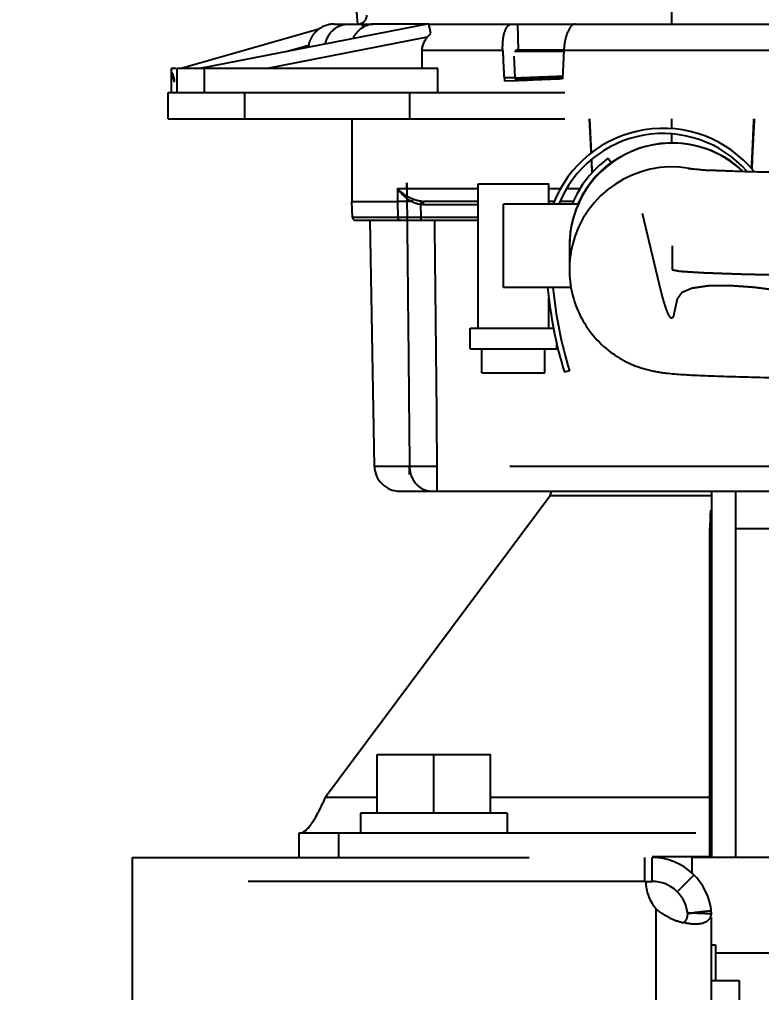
# Model space of a CAD drawing. Header units: millimetres. Extents: x 17886 to 18265, y -8727 to -7321.
# Drawn here: x 17945.317 to 17946.252, y -8148.914 to -8147.687 of the extents above; entities that cross this region are included whole.
import ezdxf

# ---------------------------------------------------------------- set-up
doc = ezdxf.new("R2010")
doc.units = ezdxf.units.MM
doc.linetypes.add('CENTER', pattern=[2, 1.25, -0.25, 0.25, -0.25])
doc.linetypes.add('EPL_DASH', pattern=[1, 0.5, -0.5])
for name, color, linetype in [('09__COSM', 7, 'Continuous'), ('2685282_CP02DXF_CONTINUOUS_LINE', 7, 'Continuous'), ('2706792_BM04DXF_CONTINUOUS_LINE', 7, 'Continuous'), ('2761804_DXF_CONTINUOUS_LINE', 7, 'Continuous'), ('3539054_DXF_CONTINUOUS_LINE', 7, 'Continuous'), ('3570559_DXF_CONTINUOUS_LINE', 7, 'Continuous'), ('3570570_DXF_CONTINUOUS_LINE', 7, 'Continuous'), ('3583940_CP01DXF_CONTINUOUS_LINE', 7, 'Continuous'), ('3583940_CP03DXF_CONTINUOUS_LINE', 7, 'Continuous'), ('3583940_CP05DXF_CONTINUOUS_LINE', 7, 'Continuous'), ('3650520_DXF_CONTINUOUS_LINE', 7, 'Continuous'), ('4L6454_DXF_CONTINUOUS_LINE', 7, 'Continuous'), ('5D1026_DKVG0DXF_CONTINUOUS_LINE', 7, 'Continuous'), ('8T4123_DXF_CONTINUOUS_LINE', 7, 'Continuous'), ('8T4896_DXF_CONTINUOUS_LINE', 7, 'Continuous'), ('DEFAULT_1', 7, 'CENTER')]:
    doc.layers.add(name, color=color, linetype=linetype)
doc.styles.add('KOTE ZA MONNTAZU', font='simplex.shx', dxfattribs={"width": 0.7, "oblique": 8, "height": 1.4})
doc.dimstyles.new('KOTE ZA MONTAZU u cm', dxfattribs={"dimscale": 0, "dimtxt": 1.4, "dimasz": 1.25, "dimexe": 0.2, "dimexo": 0.1, "dimgap": 0.3, "dimtad": 1, "dimlfac": 10, "dimzin": 12, "dimdsep": 46, "dimtxsty": 'KOTE ZA MONNTAZU', "dimcen": 1.25, "dimclrt": 1, "dimadec": 0, "dimazin": 0, "dimtfac": 1, "dimtmove": 0, "dimatfit": 3, "dimfxl": 1, "dimtolj": 2, "dimtzin": 0, "dimarcsym": 0})

# ---------------------------------------------------------------- blocks, each defined once
blk = doc.blocks.new('*D248')
at = {"color": 0, "lineweight": -2, "transparency": 16777216}
for p, q in [((17947.7327, -8140.7029), (17944.8106, -8140.7029)), ((17945.0106, -8141.3029), (17945.0106, -8150.6434)), ((17945.359, -8151.2434), (17944.8106, -8151.2434))]:
    blk.add_line(p, q, dxfattribs=at)
at = {"color": 0, "transparency": 16777216}
for points in [[(17944.9106, -8141.3029), (17945.1106, -8141.3029), (17945.0106, -8140.7029)], [(17944.9106, -8150.6434), (17945.1106, -8150.6434), (17945.0106, -8151.2434)]]:
    blk.add_solid(points, dxfattribs=at)
at = {"layer": 'Defpoints', "color": 0, "transparency": 16777216}
for p in [(17947.8327, -8140.7029), (17945.0106, -8151.2434), (17945.459, -8151.2434)]:
    blk.add_point(p, dxfattribs=at)
at = {"color": 1, "transparency": 16777216, "insert": (17944.5306, -8145.9732), "char_height": 1.4, "width": 6.923188, "attachment_point": 5, "rotation": 90, "style": 'KOTE ZA MONNTAZU'}
blk.add_mtext('\\A2;{\\H0.4x;105.41cm}', dxfattribs=at)

msp = doc.modelspace()

# ---------------------------------------------------------------- linework, layer by layer
at = {"layer": '09__COSM', "color": 2, "linetype": 'EPL_DASH'}
for p, q in [((17946.12335, -8148.02163), (17946.10196, -8147.9318)), ((17946.14543, -8148.03974), (17946.14162, -8148.05877))]:
    msp.add_line(p, q, dxfattribs=at)
for points, knots in [([(17946.14162, -8148.05877), (17946.14152, -8148.05906), (17946.14131, -8148.05963), (17946.14105, -8148.06035), (17946.14084, -8148.06092), (17946.14069, -8148.06135), (17946.14053, -8148.06178), (17946.14037, -8148.06222), (17946.14024, -8148.06257), (17946.14015, -8148.06283), (17946.1401, -8148.06297), (17946.14006, -8148.06308), (17946.14003, -8148.06317), (17946.14, -8148.06324), (17946.13999, -8148.06328), (17946.13997, -8148.06332), (17946.13997, -8148.06334), (17946.13996, -8148.06336), (17946.13995, -8148.06337), (17946.13994, -8148.06337), (17946.13991, -8148.06337), (17946.13988, -8148.06337), (17946.13983, -8148.06338), (17946.13976, -8148.06339), (17946.13967, -8148.0634), (17946.13957, -8148.06341), (17946.13943, -8148.06342), (17946.13925, -8148.06344), (17946.13904, -8148.06347), (17946.13882, -8148.06349), (17946.13861, -8148.06352), (17946.1384, -8148.06354), (17946.13822, -8148.06356), (17946.13808, -8148.06358), (17946.13797, -8148.06359), (17946.13788, -8148.0636), (17946.13781, -8148.06361), (17946.13777, -8148.06361), (17946.13773, -8148.06362), (17946.13771, -8148.06362), (17946.1377, -8148.06362), (17946.13769, -8148.06362), (17946.13768, -8148.0636), (17946.13766, -8148.06358), (17946.13764, -8148.06355), (17946.13761, -8148.06351), (17946.13757, -8148.06344), (17946.13751, -8148.06337), (17946.13745, -8148.06327), (17946.13736, -8148.06314), (17946.1372, -8148.06292), (17946.13698, -8148.0626), (17946.13672, -8148.06221), (17946.13645, -8148.06183), (17946.13618, -8148.06145), (17946.13592, -8148.06106), (17946.1357, -8148.06074), (17946.13552, -8148.06049), (17946.13539, -8148.0603), (17946.13525, -8148.06011), (17946.13514, -8148.05995), (17946.13506, -8148.05982), (17946.135, -8148.05974), (17946.13496, -8148.05967), (17946.13492, -8148.05963), (17946.13489, -8148.05959), (17946.13488, -8148.05956), (17946.13486, -8148.05954), (17946.13486, -8148.05953), (17946.13485, -8148.05951), (17946.13483, -8148.05947), (17946.13481, -8148.05942), (17946.13478, -8148.05933), (17946.13474, -8148.05924), (17946.13469, -8148.05911), (17946.13462, -8148.05894), (17946.13452, -8148.05868), (17946.13439, -8148.05835), (17946.13423, -8148.05796), (17946.13407, -8148.05757), (17946.13386, -8148.05705), (17946.1336, -8148.05639), (17946.13329, -8148.05561), (17946.13297, -8148.05483), (17946.13266, -8148.05404), (17946.13234, -8148.05326), (17946.13208, -8148.0526), (17946.1319, -8148.05215), (17946.13179, -8148.05189), (17946.13172, -8148.05169), (17946.13165, -8148.05153), (17946.1316, -8148.0514), (17946.13157, -8148.05131), (17946.13154, -8148.05125), (17946.13152, -8148.05121), (17946.13151, -8148.05118), (17946.1315, -8148.05113), (17946.13147, -8148.05104), (17946.13143, -8148.05092), (17946.13137, -8148.05071), (17946.13129, -8148.05046), (17946.13117, -8148.05006), (17946.13102, -8148.04956), (17946.13083, -8148.04895), (17946.13059, -8148.04815), (17946.13028, -8148.04714), (17946.12992, -8148.04594), (17946.12943, -8148.04433), (17946.12894, -8148.04272), (17946.12851, -8148.04131), (17946.12827, -8148.04051), (17946.12808, -8148.0399), (17946.12793, -8148.0394), (17946.12781, -8148.039), (17946.12773, -8148.03875), (17946.12767, -8148.03855), (17946.12763, -8148.03842), (17946.12761, -8148.03833), (17946.12759, -8148.03828), (17946.12757, -8148.03821), (17946.12755, -8148.03813), (17946.1275, -8148.03794), (17946.12743, -8148.03764), (17946.12733, -8148.03725), (17946.12723, -8148.03686), (17946.1271, -8148.03634), (17946.12686, -8148.03543), (17946.12653, -8148.03413), (17946.12614, -8148.03256), (17946.12574, -8148.031), (17946.12534, -8148.02944), (17946.12481, -8148.02736), (17946.12414, -8148.02475), (17946.12361, -8148.02267), (17946.12335, -8148.02163)], [0, 0, 0, 0, 0.03125, 0.0625, 0.078125, 0.09375, 0.109375, 0.125, 0.140625, 0.1484375, 0.1523438, 0.15625, 0.1601562, 0.1621094, 0.1640625, 0.1650391, 0.1660156, 0.1665039, 0.1669922, 0.1679688, 0.1699219, 0.171875, 0.1757812, 0.1796875, 0.1875, 0.1953125, 0.203125, 0.21875, 0.234375, 0.25, 0.265625, 0.28125, 0.296875, 0.3046875, 0.3125, 0.3203125, 0.3242188, 0.328125, 0.3300781, 0.3320312, 0.3330078, 0.3334961, 0.3339844, 0.3349609, 0.3359375, 0.3378906, 0.3398438, 0.34375, 0.3476562, 0.3515625, 0.359375, 0.375, 0.390625, 0.40625, 0.421875, 0.4375, 0.453125, 0.4609375, 0.46875, 0.4765625, 0.484375, 0.4882812, 0.4921875, 0.4941406, 0.4960938, 0.4980469, 0.4990234, 0.4995117, 0.5, 0.5004883, 0.5009766, 0.5019531, 0.5039062, 0.5058594, 0.5078125, 0.5117188, 0.515625, 0.5234375, 0.53125, 0.5390625, 0.546875, 0.5625, 0.578125, 0.59375, 0.609375, 0.625, 0.640625, 0.6484375, 0.6523438, 0.65625, 0.6601562, 0.6621094, 0.6640625, 0.6650391, 0.6660156, 0.6665039, 0.6669922, 0.6679688, 0.6699219, 0.671875, 0.6757812, 0.6796875, 0.6875, 0.6953125, 0.703125, 0.71875, 0.734375, 0.75, 0.78125, 0.796875, 0.8046875, 0.8125, 0.8203125, 0.8242188, 0.828125, 0.8300781, 0.8320312, 0.8330078, 0.8334961, 0.8339844, 0.8349609, 0.8359375, 0.8398438, 0.84375, 0.8476562, 0.8515625, 0.859375, 0.875, 0.890625, 0.90625, 0.921875, 0.9375, 0.96875, 1, 1, 1, 1]), ([(17946.27968, -8148.02982), (17946.27739, -8148.02952), (17946.27281, -8148.02892), (17946.26709, -8148.02816), (17946.26252, -8148.02756), (17946.25908, -8148.0271), (17946.25565, -8148.02665), (17946.25222, -8148.0262), (17946.24936, -8148.02582), (17946.24736, -8148.02556), (17946.24621, -8148.0254), (17946.24536, -8148.02529), (17946.24464, -8148.0252), (17946.24407, -8148.02512), (17946.24371, -8148.02507), (17946.24342, -8148.02504), (17946.24325, -8148.02501), (17946.2431, -8148.02499), (17946.24297, -8148.02498), (17946.24275, -8148.02497), (17946.24244, -8148.02495), (17946.24194, -8148.02491), (17946.24131, -8148.02487), (17946.24031, -8148.0248), (17946.23906, -8148.02471), (17946.23755, -8148.0246), (17946.23555, -8148.02446), (17946.23304, -8148.02428), (17946.23003, -8148.02407), (17946.22703, -8148.02386), (17946.22402, -8148.02365), (17946.22151, -8148.02347), (17946.21951, -8148.02333), (17946.218, -8148.02322), (17946.2165, -8148.02312), (17946.215, -8148.02301), (17946.21374, -8148.02292), (17946.21287, -8148.02286), (17946.21237, -8148.02283), (17946.21199, -8148.0228), (17946.21161, -8148.02277), (17946.21133, -8148.02275), (17946.21114, -8148.02274), (17946.21105, -8148.02273), (17946.21096, -8148.02273), (17946.21086, -8148.02273), (17946.21073, -8148.02273), (17946.21052, -8148.02274), (17946.21026, -8148.02274), (17946.20985, -8148.02275), (17946.20933, -8148.02275), (17946.20871, -8148.02276), (17946.20788, -8148.02277), (17946.20684, -8148.02279), (17946.2056, -8148.02281), (17946.20394, -8148.02283), (17946.20187, -8148.02286), (17946.19938, -8148.0229), (17946.19689, -8148.02294), (17946.1944, -8148.02297), (17946.19233, -8148.023), (17946.19067, -8148.02303), (17946.18943, -8148.02304), (17946.18839, -8148.02306), (17946.18756, -8148.02307), (17946.18694, -8148.02308), (17946.18632, -8148.02309), (17946.1858, -8148.0231), (17946.18538, -8148.0231), (17946.18512, -8148.02311), (17946.18492, -8148.02311), (17946.18476, -8148.02311), (17946.18463, -8148.02311), (17946.18453, -8148.02312), (17946.18444, -8148.02311), (17946.18439, -8148.02313), (17946.18431, -8148.02314), (17946.18421, -8148.02315), (17946.1841, -8148.02317), (17946.18394, -8148.02319), (17946.18374, -8148.02322), (17946.18343, -8148.02327), (17946.18303, -8148.02333), (17946.18256, -8148.0234), (17946.18209, -8148.02347), (17946.18146, -8148.02356), (17946.18067, -8148.02368), (17946.17973, -8148.02382), (17946.17847, -8148.02401), (17946.17689, -8148.02425), (17946.175, -8148.02453), (17946.17311, -8148.02482), (17946.17122, -8148.0251), (17946.16965, -8148.02534), (17946.16839, -8148.02552), (17946.16744, -8148.02567), (17946.16666, -8148.02578), (17946.16603, -8148.02588), (17946.16555, -8148.02595), (17946.16516, -8148.02601), (17946.16484, -8148.02606), (17946.16465, -8148.02608), (17946.16449, -8148.02611), (17946.16439, -8148.02612), (17946.16432, -8148.02613), (17946.16429, -8148.02614), (17946.16426, -8148.02615), (17946.16423, -8148.02616), (17946.16415, -8148.0262), (17946.16404, -8148.02625), (17946.16388, -8148.02631), (17946.16373, -8148.02638), (17946.16352, -8148.02646), (17946.16316, -8148.02662), (17946.16265, -8148.02683), (17946.16204, -8148.02709), (17946.16142, -8148.02735), (17946.1608, -8148.02761), (17946.15998, -8148.02796), (17946.15896, -8148.0284), (17946.15772, -8148.02892), (17946.15649, -8148.02944), (17946.15547, -8148.02987), (17946.15465, -8148.03022), (17946.15403, -8148.03048), (17946.15341, -8148.03074), (17946.1528, -8148.031), (17946.15228, -8148.03122), (17946.15193, -8148.03137), (17946.15172, -8148.03146), (17946.15157, -8148.03152), (17946.15141, -8148.03159), (17946.1513, -8148.03164), (17946.15122, -8148.03167), (17946.15119, -8148.03169), (17946.15116, -8148.0317), (17946.15115, -8148.03171), (17946.15113, -8148.03174), (17946.1511, -8148.03178), (17946.15105, -8148.03184), (17946.151, -8148.03192), (17946.15091, -8148.03204), (17946.1508, -8148.0322), (17946.15066, -8148.03239), (17946.15048, -8148.03264), (17946.15026, -8148.03295), (17946.14999, -8148.03333), (17946.14963, -8148.03383), (17946.14919, -8148.03446), (17946.14865, -8148.03522), (17946.14811, -8148.03597), (17946.1474, -8148.03697), (17946.1465, -8148.03823), (17946.14578, -8148.03923), (17946.14543, -8148.03974)], [0, 0, 0, 0, 0.03125, 0.0625, 0.078125, 0.09375, 0.109375, 0.125, 0.140625, 0.1484375, 0.1523438, 0.15625, 0.1601562, 0.1621094, 0.1640625, 0.1650391, 0.1660156, 0.1665039, 0.1669922, 0.1679688, 0.1699219, 0.171875, 0.1757812, 0.1796875, 0.1875, 0.1953125, 0.203125, 0.21875, 0.234375, 0.25, 0.265625, 0.28125, 0.2890625, 0.296875, 0.3046875, 0.3125, 0.3203125, 0.3242188, 0.3261719, 0.328125, 0.3300781, 0.3320312, 0.3325195, 0.3330078, 0.3334961, 0.3339844, 0.3349609, 0.3359375, 0.3378906, 0.3398438, 0.34375, 0.3476562, 0.3515625, 0.359375, 0.3671875, 0.375, 0.390625, 0.40625, 0.421875, 0.4375, 0.453125, 0.4609375, 0.46875, 0.4765625, 0.4804688, 0.484375, 0.4882812, 0.4921875, 0.4941406, 0.4960938, 0.4970703, 0.4980469, 0.4990234, 0.4995117, 0.5, 0.5004883, 0.5009766, 0.5019531, 0.5029297, 0.5039062, 0.5058594, 0.5078125, 0.5117188, 0.515625, 0.5195312, 0.5234375, 0.53125, 0.5390625, 0.546875, 0.5625, 0.578125, 0.59375, 0.609375, 0.625, 0.6328125, 0.640625, 0.6484375, 0.6523438, 0.65625, 0.6601562, 0.6621094, 0.6640625, 0.6650391, 0.6660156, 0.6665039, 0.666748, 0.6669922, 0.6674805, 0.6679688, 0.6699219, 0.671875, 0.6738281, 0.6757812, 0.6796875, 0.6875, 0.6953125, 0.703125, 0.7109375, 0.71875, 0.734375, 0.75, 0.765625, 0.78125, 0.7890625, 0.796875, 0.8046875, 0.8125, 0.8203125, 0.8242188, 0.8261719, 0.828125, 0.8300781, 0.8320312, 0.8325195, 0.8330078, 0.833252, 0.8334961, 0.8339844, 0.8349609, 0.8359375, 0.8378906, 0.8398438, 0.84375, 0.8476562, 0.8515625, 0.859375, 0.8671875, 0.875, 0.890625, 0.90625, 0.921875, 0.9375, 0.96875, 1, 1, 1, 1])]:
    msp.add_open_spline(points, degree=3, knots=knots, dxfattribs=at)
at = {"layer": '2685282_CP02DXF_CONTINUOUS_LINE', "color": 7, "linetype": 'EPL_DASH'}
for p, q in [((17946.18696, -8148.74343), (17946.18696, -8148.32873)), ((17946.18696, -8148.32873), (17946.18896, -8148.32873)), ((17946.21896, -8148.32873), (17946.37696, -8148.32873))]:
    msp.add_line(p, q, dxfattribs=at)
msp.add_arc((17946.59996, -8148.32873), 0.413, 176.81244, 180, dxfattribs=at)
at = {"layer": '2706792_BM04DXF_CONTINUOUS_LINE', "color": 7, "linetype": 'EPL_DASH'}
msp.add_line((17946.00976, -8147.97243), (17946.00976, -8148.00257), dxfattribs=at)
for centre, radius, start, end in [((17946.13926, -8147.97243), 0.1295, 46.77436, 180), ((17946.13926, -8147.97256), 0.12951, 47.30383, 162.69608), ((17946.13925, -8148.00258), 0.12948, 80.28366, 166.7863), ((17946.14014, -8147.97267), 0.13037, 162.76337, 179.93765), ((17946.1399, -8148.00267), 0.13014, 166.81122, 179.95454)]:
    msp.add_arc(centre, radius, start, end, dxfattribs=at)
for points, knots in [([(17946.161, -8147.87553), (17946.15595, -8147.87439), (17946.18133, -8147.87736), (17946.19199, -8147.87714), (17946.22359, -8147.87863), (17946.26613, -8147.87949), (17946.32926, -8147.88078), (17946.40166, -8147.88169), (17946.51232, -8147.88267), (17946.59835, -8147.88293), (17946.65726, -8147.88293)], [0, 0, 0, 0, 0.0313129, 0.0630346, 0.1029919, 0.204724, 0.3317905, 0.4797748, 0.6439292, 1, 1, 1, 1]), ([(17946.00976, -8148.00257), (17946.00976, -8148.02251), (17946.01927, -8148.06285), (17946.05741, -8148.10836), (17946.10023, -8148.12848), (17946.14014, -8148.13431), (17946.18352, -8148.13626), (17946.24625, -8148.13828), (17946.32861, -8148.1398), (17946.42799, -8148.14102), (17946.53949, -8148.14176), (17946.61729, -8148.14193), (17946.65726, -8148.14193)], [0, 0, 0, 0, 0.0830322, 0.1654771, 0.2389625, 0.274271, 0.333026, 0.4196603, 0.5356802, 0.6760231, 0.8335521, 1, 1, 1, 1])]:
    msp.add_open_spline(points, degree=3, knots=knots, dxfattribs=at)
at = {"layer": '2761804_DXF_CONTINUOUS_LINE', "color": 7, "linetype": 'EPL_DASH'}
msp.add_line((17945.7431, -8147.69305), (17945.71995, -8147.42843), dxfattribs=at)
at = {"layer": '3539054_DXF_CONTINUOUS_LINE', "color": 7, "linetype": 'EPL_DASH'}
msp.add_line((17946.18896, -8148.2817), (17946.18896, -8148.74343), dxfattribs=at)
at = {"layer": '3539054_DXF_CONTINUOUS_LINE', "color": 3, "linetype": 'EPL_DASH'}
msp.add_line((17946.21896, -8148.2817), (17946.21896, -8148.74343), dxfattribs=at)
at = {"layer": '3570559_DXF_CONTINUOUS_LINE', "color": 7, "linetype": 'EPL_DASH'}
for p, q in [((17946.16396, -8148.74343), (17946.16396, -8148.76314)), ((17946.49096, -8148.74343), (17946.16396, -8148.74343)), ((17946.18896, -8148.85343), (17946.19396, -8148.85343)), ((17946.19396, -8148.85343), (17946.19396, -8148.89843)), ((17946.19396, -8148.86343), (17946.36596, -8148.86343))]:
    msp.add_line(p, q, dxfattribs=at)
at = {"layer": '3570570_DXF_CONTINUOUS_LINE', "color": 7, "linetype": 'EPL_DASH'}
for p, q in [((17945.45896, -8150.17343), (17945.45896, -8148.74343)), ((17945.45896, -8148.74343), (17946.11396, -8148.74343)), ((17946.105, -8148.77343), (17946.105, -8148.74343)), ((17946.11396, -8148.77343), (17946.11396, -8148.74343)), ((17946.14578, -8148.78661), (17946.167, -8148.7654)), ((17946.105, -8148.77343), (17945.45896, -8148.77343)), ((17946.11896, -8151.17885), (17946.11896, -8148.80801)), ((17946.16495, -8148.81321), (17946.16694, -8148.813)), ((17946.18896, -8151.16843), (17946.18896, -8148.81843))]:
    msp.add_line(p, q, dxfattribs=at)
at = {"layer": '3570570_DXF_CONTINUOUS_LINE', "color": 3, "linetype": 'EPL_DASH'}
msp.add_line((17946.105, -8148.77343), (17946.11396, -8148.77343), dxfattribs=at)
at = {"layer": '3570570_DXF_CONTINUOUS_LINE', "color": 7, "linetype": 'EPL_DASH'}
for centre, radius, start, end in [((17946.11396, -8148.81843), 0.075, 3.91254, 90), ((17946.1609, -8148.77243), 0.055, 181.0418, 220.31088), ((17946.06318, -8147.83002), 0.98844, 275.54726, 275.90979), ((17947.22991, -8158.98751), 10.22989, 95.842468, 95.964235), ((17946.17333, -8148.74219), 0.08565, 244.83665, 256.36271)]:
    msp.add_arc(centre, radius, start, end, dxfattribs=at)
at = {"layer": '3570570_DXF_CONTINUOUS_LINE', "color": 3, "linetype": 'EPL_DASH'}
msp.add_arc((17946.11396, -8148.81843), 0.045, 2.95295, 90, dxfattribs=at)
at = {"layer": '3570570_DXF_CONTINUOUS_LINE', "color": 7, "linetype": 'EPL_DASH'}
for points in [[(17946.13691, -8148.81971), (17946.13045, -8148.81667), (17946.12427, -8148.81279), (17946.11896, -8148.80801)], [(17946.1588, -8148.81301), (17946.16215, -8148.81305), (17946.16551, -8148.81314), (17946.16886, -8148.81326)], [(17946.16886, -8148.81326), (17946.17542, -8148.81349), (17946.18199, -8148.81387), (17946.18855, -8148.81388)], [(17946.18856, -8148.81387), (17946.188, -8148.81733), (17946.1864, -8148.82097), (17946.1837, -8148.82322)], [(17946.16842, -8148.82743), (17946.16328, -8148.82742), (17946.15813, -8148.82663), (17946.15313, -8148.82542)], [(17946.1837, -8148.82322), (17946.17965, -8148.82661), (17946.17371, -8148.82743), (17946.16842, -8148.82743)]]:
    msp.add_open_spline(points, degree=3, dxfattribs=at)
at = {"layer": '3570570_DXF_CONTINUOUS_LINE', "color": 3, "linetype": 'EPL_DASH'}
msp.add_open_spline([(17946.15872, -8148.81373), (17946.15843, -8148.81688), (17946.15787, -8148.8202), (17946.15618, -8148.82287)], degree=3, dxfattribs=at)
msp.add_open_spline([(17946.15618, -8148.82287), (17946.15583, -8148.82343), (17946.15504, -8148.82446), (17946.15405, -8148.82531), (17946.15352, -8148.82568)], degree=3, knots=[0, 0, 0, 0, 0.504392, 1, 1, 1, 1], dxfattribs=at)
at = {"layer": '3583940_CP01DXF_CONTINUOUS_LINE', "color": 6, "linetype": 'EPL_DASH'}
for p, q in [((17946.13896, -8147.69305), (17946.13896, -8146.86409)), ((17945.69383, -8147.69956), (17945.52052, -8147.74892)), ((17945.83261, -8147.69279), (17945.54384, -8147.74892)), ((17945.71351, -8147.69305), (17945.76278, -8147.69305)), ((17945.74902, -8147.69305), (17945.74886, -8147.69766)), ((17945.83128, -8147.69305), (17945.76459, -8147.69305)), ((17945.83499, -8147.705), (17945.83261, -8147.69279)), ((17945.83297, -8147.69305), (17946.44495, -8147.69305)), ((17945.94417, -8147.69305), (17945.94507, -8147.72607)), ((17945.627, -8147.74893), (17945.83095, -8147.70929)), ((17945.65286, -8147.72773), (17945.68141, -8147.7196)), ((17945.82423, -8147.74893), (17945.82423, -8147.72607)), ((17945.82423, -8147.72607), (17945.92573, -8147.72607)), ((17945.9258, -8147.72734), (17945.92573, -8147.72607)), ((17945.93967, -8147.73369), (17945.94095, -8147.76036)), ((17946.00275, -8147.72607), (17946.00096, -8147.76214)), ((17946.00275, -8147.72607), (17946.27518, -8147.72607)), ((17945.50764, -8147.74893), (17945.50764, -8147.77941)), ((17945.51373, -8147.74893), (17945.50764, -8147.74893)), ((17945.51476, -8147.74893), (17945.51476, -8147.77941)), ((17945.84406, -8147.74893), (17945.51476, -8147.74893)), ((17945.54968, -8147.77941), (17945.54968, -8147.74893)), ((17945.92795, -8147.76179), (17945.92786, -8147.76036)), ((17945.94142, -8147.76036), (17945.94168, -8147.7646)), ((17945.94167, -8147.7646), (17945.92816, -8147.76519)), ((17945.50396, -8147.81243), (17945.50396, -8147.77941)), ((17945.50396, -8147.77941), (17946.51896, -8147.77941)), ((17945.60048, -8147.81243), (17945.60048, -8147.77941)), ((17945.80874, -8147.81243), (17945.80874, -8147.77941)), ((17945.50396, -8147.81243), (17946.51896, -8147.81243))]:
    msp.add_line(p, q, dxfattribs=at)
at = {"layer": '3583940_CP01DXF_CONTINUOUS_LINE', "color": 7, "linetype": 'EPL_DASH'}
for p, q in [((17945.84406, -8147.77941), (17945.84406, -8147.74893)), ((17945.51182, -8147.76586), (17945.50852, -8147.75425)), ((17945.92739, -8147.76036), (17945.94142, -8147.76036))]:
    msp.add_line(p, q, dxfattribs=at)
at = {"layer": '3583940_CP01DXF_CONTINUOUS_LINE', "color": 6, "linetype": 'EPL_DASH'}
for centre, radius, start, end in [((17945.74318, -8147.68162), 0.01143, 270, 359.49784), ((17945.71351, -8147.72607), 0.03302, 90, 126.58199), ((17945.71378, -8147.72607), 0.03302, 168.69414, 173.37568), ((17947.03216, -8173.27409), 25.53278, 92.314666, 92.447817)]:
    msp.add_arc(centre, radius, start, end, dxfattribs=at)
for centre, major_axis, ratio, start_param, end_param in [((17946.13896, -8148.49564), (-0.42375, 8.4654), 0.0206736, 1.4788787, 1.4827947), ((17946.13896, -8148.32533), (-0.42387, 6.5919), 0.0265063, 1.4834988, 1.4840155)]:
    msp.add_ellipse(centre, major_axis=major_axis, ratio=ratio, start_param=start_param, end_param=end_param, dxfattribs=at)
for points, knots in [([(17945.68141, -8147.7196), (17945.6819, -8147.71714), (17945.68318, -8147.71263), (17945.68737, -8147.70605), (17945.68894, -8147.7035), (17945.69475, -8147.69882), (17945.69384, -8147.69955)], [0, 0, 0, 0, 0.3132468, 0.6016521, 0.8538519, 1, 1, 1, 1]), ([(17945.70195, -8147.71819), (17945.7034, -8147.71135), (17945.71056, -8147.69835), (17945.72463, -8147.69305), (17945.73132, -8147.69305)], [0, 0, 0, 0, 0.511111, 1, 1, 1, 1]), ([(17945.76459, -8147.69305), (17945.75891, -8147.69305), (17945.7471, -8147.69673), (17945.73922, -8147.70611), (17945.73664, -8147.71144)], [0, 0, 0, 0, 0.489515, 1, 1, 1, 1]), ([(17945.92573, -8147.72607), (17945.92553, -8147.72185), (17945.92581, -8147.71375), (17945.92765, -8147.70259), (17945.93256, -8147.69305), (17945.93684, -8147.69305)], [0, 0, 0, 0, 0.3473573, 0.647279, 1, 1, 1, 1]), ([(17946.01716, -8147.69305), (17946.01265, -8147.69305), (17946.00718, -8147.7024), (17946.00404, -8147.71367), (17946.00297, -8147.72182), (17946.00275, -8147.72607)], [0, 0, 0, 0, 0.3606243, 0.6595089, 1, 1, 1, 1]), ([(17945.50852, -8147.75425), (17945.50885, -8147.75491), (17945.51055, -8147.75856), (17945.51159, -8147.76256), (17945.51182, -8147.76586)], [0, 0, 0, 0, 0.1812213, 1, 1, 1, 1])]:
    msp.add_open_spline(points, degree=3, knots=knots, dxfattribs=at)
for points in [[(17945.82423, -8147.72607), (17945.82423, -8147.72005), (17945.82699, -8147.71384), (17945.83095, -8147.70929)], [(17945.83095, -8147.70929), (17945.83223, -8147.70781), (17945.83357, -8147.70637), (17945.83499, -8147.705)]]:
    msp.add_open_spline(points, degree=3, dxfattribs=at)
at = {"layer": '3583940_CP03DXF_CONTINUOUS_LINE', "color": 7, "linetype": 'EPL_DASH'}
for p, q in [((17945.94068, -8147.72734), (17946.00275, -8147.72734)), ((17946.00275, -8147.72607), (17945.94238, -8147.72607)), ((17946.0375, -8147.85527), (17946.03553, -8147.81243)), ((17946.03867, -8147.88049), (17946.03789, -8147.86376)), ((17946.03866, -8147.88049), (17946.0379, -8147.86376)), ((17946.03875, -8147.89205), (17946.03866, -8147.89019)), ((17946.03918, -8147.89162), (17946.03909, -8147.88972)), ((17946.03918, -8147.89162), (17946.0391, -8147.88972))]:
    msp.add_line(p, q, dxfattribs=at)
at = {"layer": '3583940_CP03DXF_CONTINUOUS_LINE', "color": 6, "linetype": 'EPL_DASH'}
for p, q in [((17945.94238, -8147.72607), (17945.94224, -8147.72607)), ((17945.94244, -8147.76277), (17945.94152, -8147.76281)), ((17945.73561, -8147.81243), (17945.73561, -8147.91657)), ((17946.13896, -8147.82511), (17946.13896, -8147.81243)), ((17946.13896, -8147.84298), (17946.13896, -8147.83168)), ((17945.79325, -8147.9007), (17945.79325, -8147.91657)), ((17945.89466, -8147.9007), (17945.79325, -8147.9007)), ((17945.99846, -8147.9007), (17945.98386, -8147.9007)), ((17946.02322, -8147.9007), (17946.00615, -8147.9007)), ((17946.03181, -8147.9007), (17946.03113, -8147.9007)), ((17945.73631, -8147.93671), (17945.73561, -8147.91657)), ((17945.73561, -8147.91657), (17945.79325, -8147.91657)), ((17945.79325, -8147.91657), (17945.79363, -8147.93671)), ((17945.82302, -8147.93671), (17945.8227, -8147.92009)), ((17945.82573, -8147.92025), (17945.82573, -8147.91657)), ((17945.89466, -8147.91657), (17945.82573, -8147.91657)), ((17945.82573, -8147.92025), (17945.89466, -8147.92025)), ((17945.99104, -8147.91657), (17945.98386, -8147.91657)), ((17946.01483, -8147.91657), (17945.99819, -8147.91657)), ((17946.02386, -8147.91657), (17946.02209, -8147.91657)), ((17945.79363, -8147.93671), (17945.73631, -8147.93671)), ((17945.74012, -8147.94038), (17945.89466, -8147.94038)), ((17945.82302, -8147.94038), (17945.82302, -8147.93671)), ((17945.89466, -8147.93671), (17945.82302, -8147.93671))]:
    msp.add_line(p, q, dxfattribs=at)
msp.add_lwpolyline([(17945.81112, -8147.91665), (17945.81121, -8147.91664), (17945.81125, -8147.91663), (17945.81128, -8147.91661), (17945.81129, -8147.91659)], dxfattribs=at)
for centre, radius, start, end in [((17946.88043, -8171.6353), 23.8912, 92.109784, 92.252299), ((17946.86182, -8170.97154), 23.22697, 92.124202, 92.268508), ((17945.82573, -8147.89045), 0.0298, 264.1638, 270.01054), ((17945.82575, -8147.88799), 0.02858, 264.64868, 269.96736), ((17945.74012, -8147.93657), 0.00381, 182, 270)]:
    msp.add_arc(centre, radius, start, end, dxfattribs=at)
at = {"layer": '3583940_CP03DXF_CONTINUOUS_LINE', "color": 7, "linetype": 'EPL_DASH'}
for centre, radius, start, end in [((17946.91814, -8172.71367), 24.97152, 92.104547, 92.240865), ((17946.91612, -8172.661), 24.91881, 92.104364, 92.240976), ((17946.82649, -8169.96709), 22.22062, 92.129792, 92.282371), ((17946.82399, -8169.90215), 22.15563, 92.129584, 92.282605)]:
    msp.add_arc(centre, radius, start, end, dxfattribs=at)
for start_param, end_param in [(1.5704971, 1.5761311), (-4.7059577, -4.7037777)]:
    msp.add_ellipse((17946.13896, -8147.80946), major_axis=(-0.38968, 7.69641), ratio=0.0135295, start_param=start_param, end_param=end_param, dxfattribs=at)
at = {"layer": '3583940_CP03DXF_CONTINUOUS_LINE', "color": 6, "linetype": 'EPL_DASH'}
msp.add_ellipse((17946.13896, -8147.80946), major_axis=(0.38968, 7.69641), ratio=0.0135295, start_param=-1.5787619, end_param=-1.5704971, dxfattribs=at)
at = {"layer": '3583940_CP03DXF_CONTINUOUS_LINE', "color": 7, "linetype": 'EPL_DASH'}
msp.add_open_spline([(17946.0375, -8147.85527), (17946.03733, -8147.85154), (17946.03667, -8147.83726), (17946.03601, -8147.82298), (17946.03553, -8147.81243)], degree=3, knots=[0, 0, 0, 0, 0.2612942, 1, 1, 1, 1], dxfattribs=at)
at = {"layer": '3583940_CP03DXF_CONTINUOUS_LINE', "color": 6, "linetype": 'EPL_DASH'}
for points, knots in [([(17946.23949, -8147.87552), (17946.23969, -8147.87114), (17946.24066, -8147.85011), (17946.24163, -8147.82908), (17946.2424, -8147.81243)], [0, 0, 0, 0, 0.2083435, 1, 1, 1, 1]), ([(17945.81221, -8147.91362), (17945.81022, -8147.91279), (17945.80641, -8147.91098), (17945.80217, -8147.90836), (17945.79889, -8147.90586), (17945.79682, -8147.90433), (17945.7921, -8147.89946), (17945.79325, -8147.9007)], [0, 0, 0, 0, 0.2801218, 0.540729, 0.6634727, 0.7810237, 1, 1, 1, 1]), ([(17945.79325, -8147.9007), (17945.79538, -8147.90384), (17945.79935, -8147.90832), (17945.80575, -8147.91335), (17945.80943, -8147.91573), (17945.81146, -8147.91665)], [0, 0, 0, 0, 0.4662618, 0.7254519, 1, 1, 1, 1]), ([(17945.81146, -8147.91665), (17945.81101, -8147.91652), (17945.81006, -8147.91672), (17945.80825, -8147.91662), (17945.80525, -8147.91668), (17945.8001, -8147.91666), (17945.79585, -8147.91657), (17945.79325, -8147.91657)], [0, 0, 0, 0, 0.0770329, 0.152677, 0.2995332, 0.5713577, 1, 1, 1, 1]), ([(17945.81129, -8147.91659), (17945.81041, -8147.91617), (17945.81477, -8147.91832), (17945.81652, -8147.91882), (17945.81975, -8147.91973), (17945.82169, -8147.91998), (17945.8227, -8147.92009)], [0, 0, 0, 0, 0.2439495, 0.4945347, 0.7465558, 1, 1, 1, 1]), ([(17945.81164, -8147.91659), (17945.81175, -8147.91629), (17945.81207, -8147.91534), (17945.81237, -8147.91429), (17945.81221, -8147.91362)], [0, 0, 0, 0, 0.3154919, 1, 1, 1, 1]), ([(17945.82308, -8147.91645), (17945.82361, -8147.91649), (17945.82124, -8147.91626), (17945.81995, -8147.91597), (17945.81641, -8147.91525), (17945.81393, -8147.91429), (17945.81221, -8147.91362)], [0, 0, 0, 0, 0.1421033, 0.2526347, 0.5087146, 1, 1, 1, 1]), ([(17945.8227, -8147.92009), (17945.82274, -8147.91965), (17945.82288, -8147.91843), (17945.82297, -8147.91721), (17945.82308, -8147.91645)], [0, 0, 0, 0, 0.3680827, 1, 1, 1, 1]), ([(17945.82302, -8147.93671), (17945.82012, -8147.93684), (17945.81448, -8147.93667), (17945.80651, -8147.93677), (17945.79962, -8147.93664), (17945.79545, -8147.93686), (17945.79363, -8147.93671)], [0, 0, 0, 0, 0.2971164, 0.5746245, 0.8141841, 1, 1, 1, 1]), ([(17945.7969, -8147.94038), (17945.79606, -8147.94038), (17945.79426, -8147.93947), (17945.79366, -8147.93763), (17945.79363, -8147.93671)], [0, 0, 0, 0, 0.4745678, 1, 1, 1, 1])]:
    msp.add_open_spline(points, degree=3, knots=knots, dxfattribs=at)
at = {"layer": '3583940_CP05DXF_CONTINUOUS_LINE', "color": 6, "linetype": 'EPL_DASH'}
for p, q in [((17945.76407, -8148.2505), (17945.75866, -8147.94038)), ((17945.80828, -8148.2505), (17945.76407, -8148.2505)), ((17945.84328, -8148.2817), (17945.84328, -8148.2505)), ((17946.43465, -8148.2505), (17945.84328, -8148.2505)), ((17945.79581, -8148.2817), (17946.48211, -8148.2817))]:
    msp.add_line(p, q, dxfattribs=at)
msp.add_arc((17945.79581, -8148.24995), 0.03175, 181, 270, dxfattribs=at)
for points, knots in [([(17945.80484, -8147.9007), (17945.80449, -8147.86497), (17945.80621, -8148.04109), (17945.80658, -8148.07898), (17945.80876, -8148.29936), (17945.80828, -8148.2505)], [0, 0, 0, 0, 0.3064274, 0.5809673, 1, 1, 1, 1]), ([(17945.84328, -8148.2505), (17945.84239, -8148.25058), (17945.8406, -8148.25049), (17945.83708, -8148.25056), (17945.83117, -8148.25057), (17945.82468, -8148.2506), (17945.81863, -8148.25059), (17945.81471, -8148.25058), (17945.81176, -8148.25053), (17945.80988, -8148.25055), (17945.80895, -8148.25048), (17945.80849, -8148.25056), (17945.80828, -8148.2505)], [0, 0, 0, 0, 0.0764797, 0.1526118, 0.3024434, 0.5829621, 0.7085442, 0.8212325, 0.9189757, 0.9616769, 0.9813972, 1, 1, 1, 1]), ([(17945.80828, -8148.2505), (17945.8084, -8148.25837), (17945.81276, -8148.27057), (17945.82519, -8148.27999), (17945.83266, -8148.2817), (17945.83628, -8148.2817)], [0, 0, 0, 0, 0.5163358, 0.7625347, 1, 1, 1, 1])]:
    msp.add_open_spline(points, degree=3, knots=knots, dxfattribs=at)
msp.add_open_spline([(17945.84328, -8148.2505), (17945.8422, -8148.14713), (17945.84112, -8148.04376), (17945.84005, -8147.94038)], degree=3, dxfattribs=at)
at = {"layer": '3650520_DXF_CONTINUOUS_LINE', "color": 7, "linetype": 'EPL_DASH'}
for p, q in [((17945.98545, -8148.28743), (17945.70247, -8148.66743)), ((17945.98545, -8148.28743), (17945.9871, -8148.28164)), ((17946.18896, -8148.28743), (17945.98545, -8148.28743)), ((17945.70247, -8148.66743), (17945.76751, -8148.66743)), ((17945.91041, -8148.66743), (17946.18696, -8148.66743)), ((17945.66896, -8148.74243), (17945.66896, -8148.71243)), ((17945.66896, -8148.71243), (17946.18696, -8148.71243)), ((17945.71896, -8148.74243), (17945.71896, -8148.71243))]:
    msp.add_line(p, q, dxfattribs=at)
at = {"layer": '3650520_DXF_CONTINUOUS_LINE', "color": 3, "linetype": 'EPL_DASH'}
msp.add_line((17946.18696, -8148.74243), (17946.11396, -8148.74243), dxfattribs=at)
at = {"layer": '3650520_DXF_CONTINUOUS_LINE', "color": 7, "linetype": 'EPL_DASH'}
msp.add_open_spline([(17945.66896, -8148.71243), (17945.67607, -8148.71243), (17945.69041, -8148.69435), (17945.69734, -8148.67826), (17945.70247, -8148.66743)], degree=3, knots=[0, 0, 0, 0, 0.3721846, 1, 1, 1, 1], dxfattribs=at)
at = {"layer": '4L6454_DXF_CONTINUOUS_LINE', "color": 7, "linetype": 'EPL_DASH'}
for p, q in [((17945.76751, -8148.68743), (17945.76751, -8148.61373)), ((17945.76751, -8148.61373), (17945.91041, -8148.61373)), ((17945.83896, -8148.68743), (17945.83896, -8148.61373)), ((17945.91041, -8148.68743), (17945.91041, -8148.61373)), ((17945.79269, -8148.74343), (17945.79269, -8148.74243)), ((17945.88523, -8148.74343), (17945.88523, -8148.74243))]:
    msp.add_line(p, q, dxfattribs=at)
at = {"layer": '5D1026_DKVG0DXF_CONTINUOUS_LINE', "color": 7, "linetype": 'EPL_DASH'}
for p, q in [((17946.05872, -8147.8621), (17946.06261, -8147.86743)), ((17945.89466, -8148.07643), (17945.89466, -8147.89443)), ((17945.89466, -8147.89443), (17945.98386, -8147.89443)), ((17945.98386, -8147.91993), (17945.98386, -8147.89443)), ((17945.92686, -8148.02493), (17945.92686, -8147.91993)), ((17946.02232, -8147.91993), (17945.92686, -8147.91993)), ((17946.01267, -8148.02493), (17945.92686, -8148.02493)), ((17945.98386, -8148.07643), (17945.98386, -8148.03864)), ((17945.88466, -8148.10243), (17945.88466, -8148.07643)), ((17945.88466, -8148.07643), (17945.98976, -8148.07643)), ((17945.88466, -8148.10243), (17945.99386, -8148.10243)), ((17945.89956, -8148.13243), (17945.89956, -8148.10243)), ((17945.97896, -8148.13243), (17945.97896, -8148.10243)), ((17945.99386, -8148.10243), (17945.99386, -8148.0958)), ((17945.89956, -8148.13243), (17945.97896, -8148.13243)), ((17946.00973, -8148.12993), (17946.00341, -8148.13184))]:
    msp.add_line(p, q, dxfattribs=at)
for centre, radius, start, end in [((17946.12786, -8147.97243), 0.148, 39.21816, 159.22312), ((17946.12786, -8147.97243), 0.1414, 41.63192, 158.20498), ((17946.13926, -8147.97243), 0.1366, 126.12893, 157.39761), ((17946.13926, -8147.97243), 0.13, 126.12893, 156.18116), ((17946.53111, -8147.97243), 0.55125, 185.46502, 196.80866), ((17946.53111, -8147.97243), 0.54465, 185.53145, 196.80866)]:
    msp.add_arc(centre, radius, start, end, dxfattribs=at)
at = {"layer": '8T4123_DXF_CONTINUOUS_LINE', "color": 7, "linetype": 'EPL_DASH'}
for p, q in [((17946.18896, -8148.89843), (17946.22396, -8148.89843)), ((17946.22396, -8148.89843), (17946.22396, -8149.24843))]:
    msp.add_line(p, q, dxfattribs=at)
at = {"layer": '8T4896_DXF_CONTINUOUS_LINE', "color": 7, "linetype": 'EPL_DASH'}
for p, q in [((17945.74646, -8148.68743), (17945.74646, -8148.71243)), ((17945.93146, -8148.68743), (17945.74646, -8148.68743)), ((17945.93146, -8148.68743), (17945.93146, -8148.71243))]:
    msp.add_line(p, q, dxfattribs=at)
at = {"layer": 'DEFAULT_1', "color": 2, "linetype": 'EPL_DASH'}
msp.add_line((17946.13926, -8147.97243), (17946.13926, -8148.00257), dxfattribs=at)
msp.add_open_spline([(17946.13926, -8148.00257), (17946.13967, -8148.00265), (17946.1405, -8148.00281), (17946.14173, -8148.00305), (17946.14296, -8148.00328), (17946.14399, -8148.00348), (17946.14481, -8148.00364), (17946.14543, -8148.00376), (17946.14605, -8148.00388), (17946.14656, -8148.00398), (17946.14697, -8148.00406), (17946.14728, -8148.00412), (17946.14759, -8148.00418), (17946.14789, -8148.00424), (17946.14815, -8148.00429), (17946.14836, -8148.00433), (17946.14851, -8148.00436), (17946.14864, -8148.00439), (17946.14874, -8148.00441), (17946.14882, -8148.00442), (17946.1489, -8148.00444), (17946.14896, -8148.00445), (17946.14901, -8148.00446), (17946.14905, -8148.00447), (17946.14908, -8148.00447), (17946.1491, -8148.00448), (17946.14912, -8148.00448), (17946.14912, -8148.00448), (17946.14916, -8148.00448), (17946.14919, -8148.00449), (17946.14926, -8148.00449), (17946.14936, -8148.0045), (17946.14947, -8148.0045), (17946.14962, -8148.00451), (17946.14981, -8148.00453), (17946.15004, -8148.00454), (17946.15027, -8148.00455), (17946.15057, -8148.00457), (17946.15095, -8148.0046), (17946.15141, -8148.00463), (17946.15202, -8148.00466), (17946.15278, -8148.00471), (17946.15369, -8148.00477), (17946.15461, -8148.00483), (17946.15552, -8148.00489), (17946.15674, -8148.00496), (17946.15826, -8148.00506), (17946.16009, -8148.00517), (17946.16191, -8148.00529), (17946.16374, -8148.0054), (17946.16556, -8148.00552), (17946.16739, -8148.00563), (17946.16922, -8148.00575), (17946.17074, -8148.00585), (17946.17196, -8148.00592), (17946.17287, -8148.00598), (17946.17378, -8148.00604), (17946.1747, -8148.0061), (17946.17546, -8148.00614), (17946.17607, -8148.00618), (17946.17652, -8148.00621), (17946.17698, -8148.00624), (17946.17736, -8148.00626), (17946.17766, -8148.00628), (17946.17785, -8148.00629), (17946.17801, -8148.0063), (17946.17812, -8148.00631), (17946.17822, -8148.00632), (17946.17828, -8148.00632), (17946.17832, -8148.00632), (17946.17834, -8148.00633), (17946.1784, -8148.00633), (17946.17846, -8148.00633), (17946.17856, -8148.00633), (17946.17872, -8148.00634), (17946.1789, -8148.00635), (17946.17915, -8148.00635), (17946.17946, -8148.00637), (17946.17995, -8148.00638), (17946.18057, -8148.00641), (17946.18131, -8148.00643), (17946.18206, -8148.00646), (17946.18304, -8148.00649), (17946.18428, -8148.00654), (17946.18576, -8148.00659), (17946.18725, -8148.00664), (17946.18873, -8148.0067), (17946.19071, -8148.00677), (17946.19318, -8148.00686), (17946.19615, -8148.00696), (17946.19911, -8148.00707), (17946.20208, -8148.00718), (17946.20505, -8148.00728), (17946.20801, -8148.00739), (17946.21098, -8148.00749), (17946.21345, -8148.00758), (17946.21543, -8148.00765), (17946.21691, -8148.00771), (17946.21839, -8148.00776), (17946.21988, -8148.00781), (17946.22111, -8148.00786), (17946.2221, -8148.00789), (17946.22284, -8148.00792), (17946.22358, -8148.00795), (17946.2242, -8148.00797), (17946.2247, -8148.00799), (17946.22501, -8148.008), (17946.22525, -8148.00801), (17946.22544, -8148.00801), (17946.22559, -8148.00802), (17946.2257, -8148.00802), (17946.22576, -8148.00802), (17946.2258, -8148.00803), (17946.22587, -8148.00803), (17946.22596, -8148.00803), (17946.22611, -8148.00803), (17946.22632, -8148.00804), (17946.22657, -8148.00804), (17946.22691, -8148.00805), (17946.22734, -8148.00806), (17946.22802, -8148.00808), (17946.22886, -8148.0081), (17946.22988, -8148.00812), (17946.2309, -8148.00814), (17946.23226, -8148.00818), (17946.23396, -8148.00822), (17946.23599, -8148.00826), (17946.23803, -8148.00831), (17946.24007, -8148.00836), (17946.24278, -8148.00842), (17946.24618, -8148.0085), (17946.25025, -8148.00859), (17946.25432, -8148.00869), (17946.25975, -8148.00882), (17946.26518, -8148.00894), (17946.27062, -8148.00907), (17946.27469, -8148.00916), (17946.27808, -8148.00924), (17946.2808, -8148.00931), (17946.28283, -8148.00935), (17946.28453, -8148.00939), (17946.28589, -8148.00942), (17946.28691, -8148.00945), (17946.28793, -8148.00947), (17946.28878, -8148.00949), (17946.28945, -8148.00951), (17946.28988, -8148.00952), (17946.29022, -8148.00952), (17946.29047, -8148.00953), (17946.29068, -8148.00954), (17946.29083, -8148.00954), (17946.29092, -8148.00954), (17946.29098, -8148.00954), (17946.29106, -8148.00954), (17946.29116, -8148.00954), (17946.29134, -8148.00955), (17946.29159, -8148.00955), (17946.2919, -8148.00956), (17946.2923, -8148.00956), (17946.29281, -8148.00957), (17946.29363, -8148.00958), (17946.29464, -8148.0096), (17946.29586, -8148.00962), (17946.29708, -8148.00964), (17946.29871, -8148.00966), (17946.30075, -8148.00969), (17946.30319, -8148.00973), (17946.30644, -8148.00978), (17946.31051, -8148.00985), (17946.31539, -8148.00992), (17946.32028, -8148.01), (17946.32516, -8148.01008), (17946.33167, -8148.01018), (17946.33818, -8148.01028), (17946.34469, -8148.01038), (17946.34957, -8148.01046), (17946.35364, -8148.01052), (17946.3569, -8148.01057), (17946.35934, -8148.01061), (17946.36137, -8148.01064), (17946.363, -8148.01067), (17946.36422, -8148.01069), (17946.36544, -8148.01071), (17946.36646, -8148.01072), (17946.36727, -8148.01074), (17946.36778, -8148.01074), (17946.36819, -8148.01075), (17946.36849, -8148.01075), (17946.36875, -8148.01076), (17946.36892, -8148.01076), (17946.36903, -8148.01076), (17946.3691, -8148.01076), (17946.36919, -8148.01076), (17946.3693, -8148.01077), (17946.36951, -8148.01077), (17946.3698, -8148.01077), (17946.37015, -8148.01077), (17946.37061, -8148.01078), (17946.37119, -8148.01079), (17946.37212, -8148.01079), (17946.37328, -8148.01081), (17946.37467, -8148.01082), (17946.37606, -8148.01084), (17946.37792, -8148.01085), (17946.38024, -8148.01088), (17946.38302, -8148.01091), (17946.38674, -8148.01094), (17946.39138, -8148.01099), (17946.39694, -8148.01105), (17946.40251, -8148.01111), (17946.40808, -8148.01116), (17946.41551, -8148.01124), (17946.42293, -8148.01131), (17946.43036, -8148.01139), (17946.43592, -8148.01145), (17946.44056, -8148.01149), (17946.44428, -8148.01153), (17946.44706, -8148.01156), (17946.44984, -8148.01159), (17946.45217, -8148.01161), (17946.45402, -8148.01163), (17946.45518, -8148.01164), (17946.45611, -8148.01165), (17946.45681, -8148.01166), (17946.45739, -8148.01167), (17946.45779, -8148.01167), (17946.45802, -8148.01167), (17946.45819, -8148.01167), (17946.45839, -8148.01167), (17946.45864, -8148.01168), (17946.45908, -8148.01168), (17946.45971, -8148.01168), (17946.46046, -8148.01169), (17946.46147, -8148.01169), (17946.46273, -8148.0117), (17946.46474, -8148.01171), (17946.46726, -8148.01173), (17946.47028, -8148.01174), (17946.4733, -8148.01176), (17946.47733, -8148.01179), (17946.48237, -8148.01181), (17946.48841, -8148.01185), (17946.49647, -8148.0119), (17946.50654, -8148.01196), (17946.51661, -8148.01201), (17946.52466, -8148.01206), (17946.53071, -8148.0121), (17946.53574, -8148.01213), (17946.53977, -8148.01215), (17946.54279, -8148.01217), (17946.54581, -8148.01218), (17946.54833, -8148.0122), (17946.55034, -8148.01221), (17946.5516, -8148.01222), (17946.55261, -8148.01222), (17946.55337, -8148.01223), (17946.554, -8148.01223), (17946.55444, -8148.01223), (17946.55469, -8148.01224), (17946.55487, -8148.01224), (17946.55508, -8148.01224), (17946.55534, -8148.01224), (17946.55581, -8148.01224), (17946.55648, -8148.01224), (17946.55728, -8148.01224), (17946.55834, -8148.01224), (17946.55968, -8148.01225), (17946.56181, -8148.01225), (17946.56447, -8148.01225), (17946.56767, -8148.01226), (17946.57087, -8148.01227), (17946.57514, -8148.01228), (17946.58047, -8148.01229), (17946.58687, -8148.0123), (17946.5954, -8148.01231), (17946.60607, -8148.01233), (17946.61887, -8148.01236), (17946.63593, -8148.01239), (17946.64873, -8148.01242), (17946.65726, -8148.01243)], degree=3, knots=[0, 0, 0, 0, 0.015625, 0.03125, 0.046875, 0.0625, 0.0703125, 0.078125, 0.0859375, 0.09375, 0.0976562, 0.1015625, 0.1054688, 0.109375, 0.1132812, 0.1152344, 0.1171875, 0.1191406, 0.1201172, 0.1210938, 0.1220703, 0.1230469, 0.1235352, 0.1240234, 0.1245117, 0.1247559, 0.1248779, 0.125, 0.1251221, 0.1252441, 0.1254883, 0.1259766, 0.1264648, 0.1269531, 0.1279297, 0.1289062, 0.1298828, 0.1308594, 0.1328125, 0.1347656, 0.1367188, 0.140625, 0.1445312, 0.1484375, 0.1523438, 0.15625, 0.1640625, 0.171875, 0.1796875, 0.1875, 0.1953125, 0.203125, 0.2109375, 0.21875, 0.2226562, 0.2265625, 0.2304688, 0.234375, 0.2382812, 0.2402344, 0.2421875, 0.2441406, 0.2460938, 0.2470703, 0.2480469, 0.2485352, 0.2490234, 0.2495117, 0.2497559, 0.2498779, 0.25, 0.2501221, 0.2502441, 0.2504883, 0.2509766, 0.2514648, 0.2519531, 0.2529297, 0.2539062, 0.2558594, 0.2578125, 0.2597656, 0.2617188, 0.265625, 0.2695312, 0.2734375, 0.2773438, 0.28125, 0.2890625, 0.296875, 0.3046875, 0.3125, 0.3203125, 0.328125, 0.3359375, 0.34375, 0.3476562, 0.3515625, 0.3554688, 0.359375, 0.3632812, 0.3652344, 0.3671875, 0.3691406, 0.3710938, 0.3720703, 0.3730469, 0.3735352, 0.3740234, 0.3745117, 0.3747559, 0.3748779, 0.375, 0.3751221, 0.3752441, 0.3754883, 0.3759766, 0.3764648, 0.3769531, 0.3779297, 0.3789062, 0.3808594, 0.3828125, 0.3847656, 0.3867188, 0.390625, 0.3945312, 0.3984375, 0.4023438, 0.40625, 0.4140625, 0.421875, 0.4296875, 0.4375, 0.453125, 0.4609375, 0.46875, 0.4765625, 0.4804688, 0.484375, 0.4882812, 0.4902344, 0.4921875, 0.4941406, 0.4960938, 0.4970703, 0.4980469, 0.4985352, 0.4990234, 0.4995117, 0.4997559, 0.4998779, 0.5, 0.5001221, 0.5002441, 0.5004883, 0.5009766, 0.5014648, 0.5019531, 0.5029297, 0.5039062, 0.5058594, 0.5078125, 0.5097656, 0.5117188, 0.515625, 0.5195312, 0.5234375, 0.53125, 0.5390625, 0.546875, 0.5546875, 0.5625, 0.578125, 0.5859375, 0.59375, 0.6015625, 0.6054688, 0.609375, 0.6132812, 0.6152344, 0.6171875, 0.6191406, 0.6210938, 0.6220703, 0.6230469, 0.6235352, 0.6240234, 0.6245117, 0.6247559, 0.6248779, 0.625, 0.6251221, 0.6252441, 0.6254883, 0.6259766, 0.6264648, 0.6269531, 0.6279297, 0.6289062, 0.6308594, 0.6328125, 0.6347656, 0.6367188, 0.640625, 0.6445312, 0.6484375, 0.65625, 0.6640625, 0.671875, 0.6796875, 0.6875, 0.703125, 0.7109375, 0.71875, 0.7265625, 0.7304688, 0.734375, 0.7382812, 0.7421875, 0.7441406, 0.7460938, 0.7470703, 0.7480469, 0.7490234, 0.7495117, 0.7497559, 0.75, 0.7502441, 0.7504883, 0.7509766, 0.7519531, 0.7529297, 0.7539062, 0.7558594, 0.7578125, 0.7617188, 0.765625, 0.7695312, 0.7734375, 0.78125, 0.7890625, 0.796875, 0.8125, 0.828125, 0.8359375, 0.84375, 0.8515625, 0.8554688, 0.859375, 0.8632812, 0.8671875, 0.8691406, 0.8710938, 0.8720703, 0.8730469, 0.8740234, 0.8745117, 0.8747559, 0.875, 0.8752441, 0.8754883, 0.8759766, 0.8769531, 0.8779297, 0.8789062, 0.8808594, 0.8828125, 0.8867188, 0.890625, 0.8945312, 0.8984375, 0.90625, 0.9140625, 0.921875, 0.9375, 0.953125, 0.96875, 1, 1, 1, 1], dxfattribs=at)

# ---------------------------------------------------------------- dimensions: what is measured, and where the dimension line sits
at = {"color": 4}
dim = msp.add_linear_dim(base=(17945.0105699144, -8151.2434313323), p1=(17947.8327127235, -8140.7029313323), p2=(17945.4589626969, -8151.2434313323), angle=270, text='{\\H0.4x;<>}', dimstyle='KOTE ZA MONTAZU u cm', override={"dimscale": 1, "dimasz": 0.6, "dimexe": 0.2, "dimgap": 0.2, "dimdec": 2, "dimpost": 'cm'}, dxfattribs=at)
dim.commit()
dim.dimension.update_dxf_attribs({"geometry": '*D248', "text_midpoint": (17945.0105699144, -8145.9731813323), "dimtype": 160})

doc.saveas('drawing.dxf')
